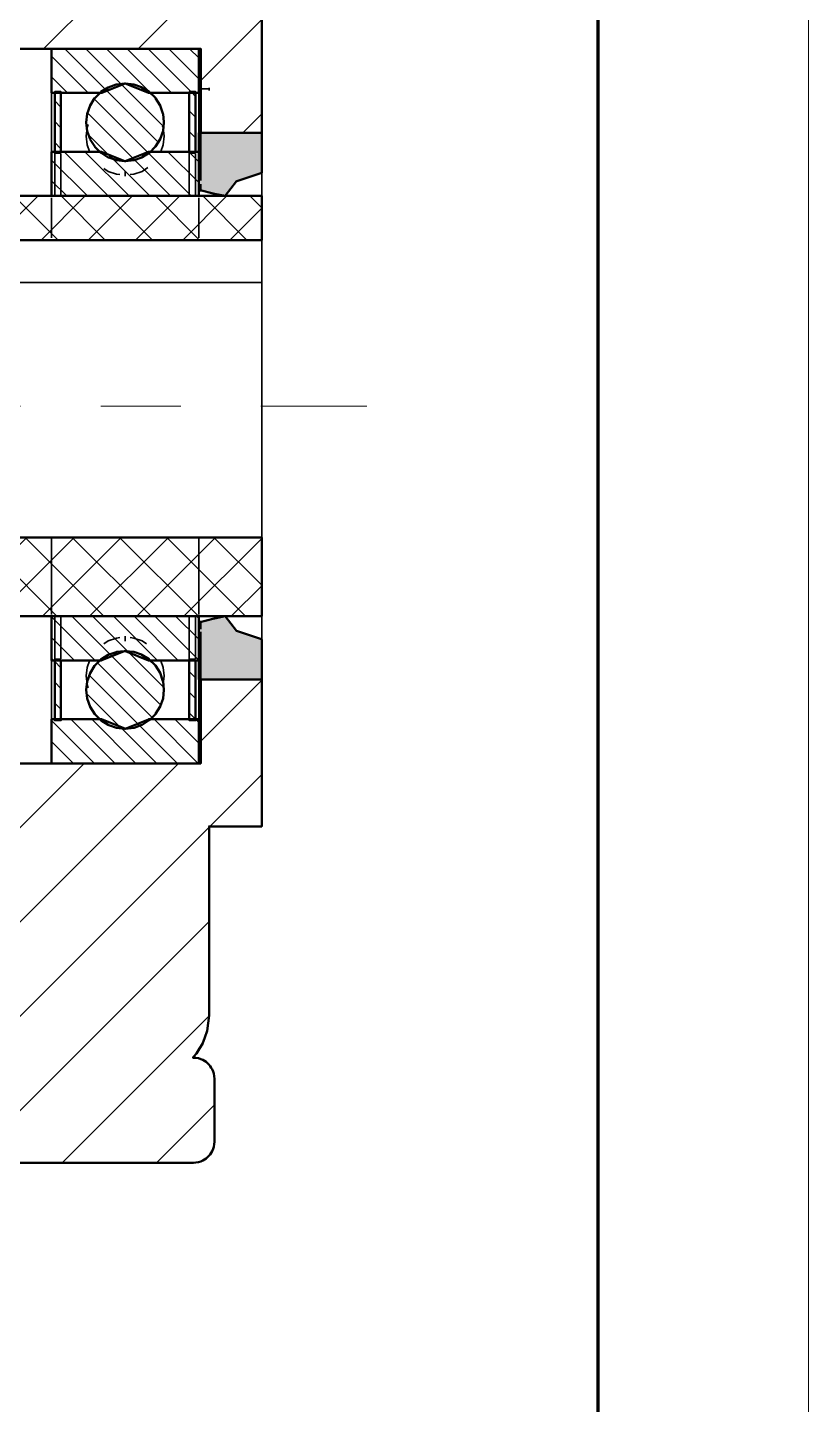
# Model space of a CAD drawing. Header units: millimetres. Extents: x 0 to 420, y 0 to 297.
# Drawn here: x 382.9 to 420, y 148.5 to 214 of the extents above; entities that cross this region are included whole.
import ezdxf

# ---------------------------------------------------------------- set-up
doc = ezdxf.new("R2010")
doc.units = ezdxf.units.MM
doc.header["$LTSCALE"] = 6
doc.linetypes.add('CENTER', pattern=[5.08, 3.175, -0.635, 0.635, -0.635])
for name, color, linetype, lineweight in [('CENTRO', 7, 'CENTER', 18), ('CORTE', 7, 'Continuous', 50), ('COTA', 7, 'Continuous', 18), ('HACHURA', 8, 'Continuous', 13), ('MOLDURA', 7, 'Continuous', 70), ('VISIVEL', 7, 'Continuous', 35)]:
    doc.layers.add(name, color=color, linetype=linetype, lineweight=lineweight)

msp = doc.modelspace()

# ---------------------------------------------------------------- hatches: boundary and pattern name
at = {"layer": 'HACHURA'}
h = msp.add_hatch(dxfattribs=at)
h.set_pattern_fill('ANSI31')
h.paths.add_polyline_path([(366.7755, 160), (390.75, 160), (390.871, 160.015), (390.9925, 160.03), (391.095, 160.0675), (391.197, 160.1055), (391.2735, 160.153), (391.35, 160.2), (391.4035, 160.2465), (391.457, 160.293), (391.5035, 160.3465), (391.55, 160.4), (391.597, 160.4765), (391.6445, 160.553), (391.6825, 160.655), (391.72, 160.7575), (391.735, 160.8785), (391.75, 161), (391.75, 162.4995), (391.75, 164), (391.735, 164.121), (391.72, 164.2425), (391.6825, 164.345), (391.6445, 164.447), (391.597, 164.5235), (391.55, 164.6), (391.5035, 164.6535), (391.457, 164.707), (391.4035, 164.7535), (391.35, 164.8), (391.2735, 164.847), (391.197, 164.8945), (391.095, 164.9325), (390.9925, 164.97), (390.8715, 164.985), (390.75, 165), (390.7395, 165), (390.7265, 165), (390.7605, 165.0395), (390.9, 165.2), (391.0415, 165.429), (391.1835, 165.6585), (391.297, 165.9655), (391.4105, 166.2725), (391.455, 166.636), (391.5, 167), (391.5, 168.891), (391.5, 169.0575), (391.5, 169.3405), (391.5, 169.421), (391.5, 175.0465), (391.5, 175.081), (391.5, 175.1945), (391.5, 175.49), (391.5, 175.532), (391.5, 175.8455), (391.5, 175.9325), (391.5, 175.9685), (391.5, 175.9995), (393.9855, 176.0005), (394, 176.0005), (394, 176.053), (394, 183.0005), (391.572, 183.0005), (391.1, 183.0005), (391.1, 179.0305), (391.1, 179.0005), (391.039, 179.0005), (381, 179.0005), (381, 178.8705), (381, 170.052), (381, 170.0005), (380.8875, 170.0005), (352, 170.0005), (352, 168.5005), (351.968, 168.5005), (343.5, 168.5005), (343.5, 168.3015), (343.5, 168.288), (343.5, 167.857), (343.5, 167), (343.545, 166.6365), (343.5895, 166.2725), (343.6795, 166.0285), (343.6905, 166), (343.703, 165.9655), (343.7035, 165.964), (343.7055, 165.959), (343.8165, 165.6585), (343.829, 165.638), (343.9585, 165.429), (344.0875, 165.2205), (344.0975, 165.2035), (344.2335, 165.046), (344.2395, 165.0395), (344.2735, 165), (343.292, 165), (341.25, 165), (341.129, 164.985), (341.0075, 164.97), (340.905, 164.9325), (340.803, 164.8945), (340.7265, 164.847), (340.65, 164.8), (340.5965, 164.7535), (340.543, 164.707), (340.4965, 164.6535), (340.45, 164.6), (340.403, 164.5235), (340.3555, 164.447), (340.3175, 164.345), (340.28, 164.2425), (340.265, 164.1215), (340.25, 164), (340.25, 162.5005), (340.25, 161), (340.265, 160.879), (340.28, 160.7575), (340.3175, 160.655), (340.3555, 160.553), (340.403, 160.4765), (340.45, 160.4), (340.4965, 160.3465), (340.543, 160.293), (340.5965, 160.2465), (340.65, 160.2), (340.7265, 160.153), (340.803, 160.1055), (340.905, 160.0675), (341.0075, 160.03), (341.1285, 160.015), (341.25, 160), (345.3165, 160), (365.994, 160)])
h.paths.add_polyline_path([(346.5, 231), (346.925, 231), (347.333, 231), (347.454, 231.546), (347.6475, 232.4175), (347.8775, 233.147), (348.146, 233.9985), (348.4385, 234.705), (348.78, 235.5295), (349.1335, 236.208), (349.5455, 237), (349.9565, 237.645), (350.436, 238.398), (350.9015, 239.0045), (351.445, 239.713), (351.962, 240.277), (352.565, 240.935), (353.129, 241.4515), (353.787, 242.055), (354.394, 242.5205), (355.102, 243.064), (355.747, 243.475), (356.5, 243.9545), (357.1785, 244.3075), (357.9705, 244.72), (358.677, 245.0125), (359.5015, 245.354), (360.231, 245.584), (361.0825, 245.8525), (361.829, 246.018), (362.7005, 246.2115), (363.459, 246.311), (364.344, 246.4275), (365.108, 246.461), (366, 246.5), (366.764, 246.4665), (367.656, 246.4275), (368.414, 246.328), (369.2995, 246.2115), (370.046, 246.046), (370.9175, 245.8525), (371.647, 245.6225), (372.4985, 245.354), (373.205, 245.0615), (374.0295, 244.72), (374.708, 244.3665), (375.5, 243.9545), (376.145, 243.5435), (376.898, 243.064), (377.5045, 242.5985), (378.213, 242.055), (378.777, 241.538), (379.435, 240.935), (379.9515, 240.371), (380.555, 239.713), (381.0205, 239.106), (381.564, 238.398), (381.975, 237.753), (382.4545, 237), (382.8075, 236.3215), (383.22, 235.5295), (383.5125, 234.823), (383.854, 233.9985), (384.084, 233.269), (384.3525, 232.4175), (384.518, 231.671), (384.667, 231), (386.3905, 231), (388.5, 231), (388.864, 230.955), (389.2275, 230.9105), (389.5345, 230.797), (389.8415, 230.6835), (390.071, 230.5415), (390.3, 230.4), (390.4605, 230.2605), (390.6215, 230.1215), (390.7605, 229.9605), (390.9, 229.8), (391.0415, 229.571), (391.1835, 229.3415), (391.297, 229.0345), (391.4105, 228.7275), (391.455, 228.3635), (391.5, 228), (391.5, 221.192), (391.5, 219.6965), (391.5, 219.612), (391.5, 219.5875), (391.5, 218.5305), (391.5, 218.2435), (391.5, 216.9535), (391.5, 216.597), (391.5, 216.0005), (393.927, 215.9995), (394, 215.9995), (394, 215.9485), (394, 209.0005), (393.6085, 208.9995), (391.1, 208.9995), (391.1, 212.9705), (391.1, 212.9995), (389.8715, 212.9995), (381, 212.9995), (381, 221.949), (381, 221.9995), (380.9805, 221.9995), (377.7365, 221.9995), (376.6525, 221.9995), (376.8755, 222.4285), (377.076, 222.9125), (377.2765, 223.396), (377.434, 223.895), (377.591, 224.394), (377.7045, 224.9055), (377.8175, 225.416), (377.886, 225.9355), (377.9545, 226.454), (377.977, 226.9775), (378, 227.5), (377.977, 228.023), (377.9545, 228.546), (377.886, 229.065), (377.8175, 229.584), (377.7045, 230.095), (377.591, 230.606), (377.4335, 231.105), (377.2765, 231.604), (377.076, 232.088), (376.8755, 232.5715), (376.634, 233.036), (376.3925, 233.5), (376.111, 233.9415), (375.83, 234.383), (375.511, 234.7985), (375.1925, 235.2135), (374.839, 235.5995), (374.4855, 235.9855), (374.099, 236.339), (373.7135, 236.6925), (373.298, 237.0115), (372.883, 237.33), (372.4415, 237.611), (372, 237.8925), (371.5355, 238.134), (371.0715, 238.3755), (370.5875, 238.576), (370.104, 238.7765), (369.605, 238.934), (369.106, 239.091), (368.5945, 239.2045), (368.084, 239.3175), (367.5645, 239.386), (367.046, 239.4545), (366.5225, 239.477), (366, 239.5), (365.477, 239.477), (364.954, 239.4545), (364.435, 239.386), (363.916, 239.3175), (363.405, 239.2045), (362.894, 239.091), (362.395, 238.9335), (361.896, 238.7765), (361.412, 238.576), (360.9285, 238.3755), (360.464, 238.134), (360, 237.8925), (359.5585, 237.611), (359.117, 237.33), (358.7015, 237.011), (358.2865, 236.6925), (357.9005, 236.339), (357.5145, 235.9855), (357.161, 235.599), (356.8075, 235.2135), (356.4885, 234.798), (356.17, 234.383), (355.889, 233.9415), (355.6075, 233.5), (355.366, 233.0355), (355.1245, 232.5715), (354.924, 232.0875), (354.7235, 231.604), (354.566, 231.105), (354.409, 230.606), (354.2955, 230.0945), (354.1825, 229.584), (354.114, 229.0645), (354.0455, 228.546), (354.023, 228.0225), (354, 227.5), (354.023, 226.977), (354.0455, 226.454), (354.114, 225.935), (354.1825, 225.416), (354.2955, 224.905), (354.409, 224.394), (354.5665, 223.895), (354.7235, 223.396), (354.924, 222.912), (355.1245, 222.4285), (355.347, 222.0005), (355.0325, 221.9995), (352, 221.9995), (352, 223.495), (351.4575, 223.4995), (343.5, 223.4995), (343.5, 223.6505), (343.5, 223.712), (343.5, 223.767), (343.5, 224.143), (343.5, 225.596), (343.5, 225.741), (343.5, 226.9585), (343.5, 226.978), (343.5, 228), (343.545, 228.364), (343.5895, 228.7275), (343.703, 229.0345), (343.8165, 229.3415), (343.9585, 229.571), (344.1, 229.8), (344.2395, 229.9605), (344.3785, 230.1215), (344.5395, 230.2605), (344.7, 230.4), (344.929, 230.5415), (345.1585, 230.6835), (345.4655, 230.797), (345.7725, 230.9105), (346.1365, 230.955)])
h = msp.add_hatch(dxfattribs=at)
h.set_pattern_fill('ANSI37', scale=0.5)
h.paths.add_polyline_path([(394, 206), (393.5375, 206), (375.0005, 206), (375.0005, 206.0695), (374.9995, 210), (374.9655, 210.053), (372.5005, 213.9), (372.4555, 213.9), (369.2495, 213.9), (369.2055, 213.9), (366, 213.9), (365.956, 213.9), (362.7505, 213.9), (362.706, 213.9), (359.5005, 213.9), (359.456, 213.832), (357.0005, 210), (357.0005, 209.9025), (356.9995, 206), (356.537, 206), (338, 206), (338, 205.9355), (338, 203.9), (356.414, 203.9), (356.9995, 203.9), (359.4225, 203.9), (359.4995, 203.9), (362.65, 203.9), (362.7505, 203.9), (365.9, 203.9), (366, 203.9), (369.1495, 203.9), (369.2495, 203.9), (372.3995, 203.9), (372.4995, 203.9), (374.9225, 203.9), (374.9995, 203.9), (393.4145, 203.9), (394, 203.9), (394, 205.9355)])
h.paths.add_polyline_path([(394, 186), (375.463, 186), (375.0005, 186), (374.9995, 182.0975), (374.9995, 182), (372.544, 178.168), (372.5005, 178.1), (369.294, 178.1), (369.2495, 178.1), (366.044, 178.1), (366, 178.1), (362.7945, 178.1), (362.7505, 178.1), (359.5445, 178.1), (359.5005, 178.1), (357.0345, 181.947), (357.0005, 182), (356.9995, 185.9305), (356.9995, 186), (338.4625, 186), (338, 186), (338, 189.659), (338, 189.75), (338.7405, 189.75), (356.9995, 189.75), (357.098, 189.75), (359.4995, 189.75), (359.627, 189.75), (362.7505, 189.75), (362.877, 189.75), (366, 189.75), (366.1265, 189.75), (369.2495, 189.75), (369.3765, 189.75), (372.4995, 189.75), (372.598, 189.75), (374.9995, 189.75), (375.741, 189.75), (394, 189.75), (394, 189.659)])
h = msp.add_hatch(dxfattribs=at)
h.set_pattern_fill('ANSI31', scale=0.22, angle=90)
h.paths.add_polyline_path([(391, 179.0005), (384.0535, 179.0005), (384, 179.0005), (384, 181.084), (384, 181.1005), (386.359, 181.1005), (386.38, 181.1005), (387.49, 180.654), (387.5, 180.6505), (388.6105, 181.0965), (388.62, 181.1005), (390.979, 181.1005), (391, 181.1005), (391, 179.0185)])
h.paths.add_polyline_path([(391, 212.9995), (390.9465, 212.9995), (384, 212.9995), (384, 212.9815), (384, 210.8995), (384.021, 210.8995), (386.38, 210.8995), (386.3895, 210.9035), (387.5, 211.3495), (387.51, 211.346), (388.62, 210.8995), (388.641, 210.8995), (391, 210.8995), (391, 210.916)])
h = msp.add_hatch(dxfattribs=at)
h.set_pattern_fill('ANSI31', scale=0.22, angle=90)
h.paths.add_polyline_path([(387.0895, 211.3035), (387.474, 211.347), (387.4885, 211.3485), (387.497, 211.349), (387.506, 211.349), (387.526, 211.347), (387.9105, 211.3035), (388.275, 211.176), (388.3015, 211.167), (388.64, 210.954), (388.652, 210.9465), (388.938, 210.6605), (388.945, 210.6535), (389.1615, 210.3095), (389.1655, 210.3025), (389.3, 209.918), (389.3025, 209.9115), (389.348, 209.5065), (389.3485, 209.5), (389.303, 209.0945), (389.1675, 208.7035), (388.9485, 208.3525), (388.945, 208.3465), (388.6575, 208.059), (388.652, 208.0535), (388.3095, 207.8385), (388.3015, 207.833), (387.9235, 207.701), (387.9105, 207.6965), (387.526, 207.653), (387.5115, 207.6515), (387.503, 207.651), (387.494, 207.651), (387.474, 207.653), (387.0895, 207.6965), (386.725, 207.824), (386.6985, 207.833), (386.36, 208.046), (386.348, 208.0535), (386.062, 208.3395), (386.055, 208.3465), (385.8385, 208.6905), (385.8345, 208.6975), (385.7, 209.082), (385.6975, 209.0885), (385.652, 209.4935), (385.6515, 209.5), (385.697, 209.9055), (385.8325, 210.2965), (386.0515, 210.6475), (386.055, 210.6535), (386.3425, 210.941), (386.348, 210.9465), (386.6905, 211.1615), (386.6985, 211.167), (387.0765, 211.299)])
h = msp.add_hatch(dxfattribs=at)
h.set_pattern_fill('ANSI31', scale=0.22, angle=90)
h.paths.add_polyline_path([(384.45, 183.9505), (384.45, 181.0815), (384.45, 181.0505), (384.1525, 181.0505), (384.15, 183.925), (384.15, 183.9505)])
h.paths.add_polyline_path([(384.45, 208.0495), (384.45, 208.075), (384.45, 210.9495), (384.15, 210.9495), (384.15, 210.9185), (384.15, 208.0495)])
h = msp.add_hatch(dxfattribs=at)
h.set_pattern_fill('ANSI31', scale=0.22, angle=90)
h.paths.add_polyline_path([(390.85, 183.9505), (390.85, 181.0815), (390.85, 181.0505), (390.5525, 181.0505), (390.55, 183.925), (390.55, 183.9505)])
h.paths.add_polyline_path([(390.85, 208.0495), (390.85, 208.075), (390.85, 210.9495), (390.55, 210.9495), (390.55, 210.9185), (390.55, 208.0495)])
h = msp.add_hatch(color=7, dxfattribs=at)
h.paths.add_polyline_path([(391, 206.2995), (391, 208.9655), (391, 208.9995), (393.97, 208.9995), (394, 208.9995), (394, 207.1185), (394, 207.0995), (392.814, 206.7045), (392.8, 206.6995), (392.2665, 206.008), (392.26, 205.9995), (391.7565, 206.0985), (391.75, 206.0995), (391.0095, 206.297)])
h.paths.add_polyline_path([(391, 185.7005), (391, 185.6735), (391, 183.0005), (391.03, 183.0005), (394, 183.0005), (394, 183.0225), (394, 184.9005), (393.9855, 184.905), (392.8, 185.3005), (392.793, 185.3095), (392.26, 186.0005), (392.2535, 185.999), (391.75, 185.9005), (391.7405, 185.898)])
h = msp.add_hatch(dxfattribs=at)
h.set_pattern_fill('ANSI31', scale=0.22, angle=90)
h.paths.add_polyline_path([(391, 186.0005), (391, 183.9275), (391, 183.9005), (388.6455, 183.9005), (388.62, 183.9005), (387.512, 184.3455), (387.5, 184.3505), (386.3925, 183.9055), (386.38, 183.9005), (384.0255, 183.9005), (384, 183.9005), (384, 185.9775), (384, 186.0005), (390.909, 186.0005)])
h.paths.add_polyline_path([(391, 205.9995), (391, 206.0225), (391, 208.0995), (390.9745, 208.0995), (388.62, 208.0995), (388.6075, 208.0945), (387.5, 207.6495), (387.488, 207.6545), (386.38, 208.0995), (386.3545, 208.0995), (384, 208.0995), (384, 208.0725), (384, 205.9995), (384.091, 205.9995)])
h = msp.add_hatch(dxfattribs=at)
h.set_pattern_fill('ANSI31', scale=0.22, angle=90)
h.paths.add_polyline_path([(387.0895, 184.3035), (387.474, 184.347), (387.4885, 184.3485), (387.497, 184.349), (387.506, 184.349), (387.526, 184.347), (387.9105, 184.3035), (388.275, 184.176), (388.3015, 184.167), (388.64, 183.954), (388.652, 183.9465), (388.938, 183.6605), (388.945, 183.6535), (389.1615, 183.3095), (389.1655, 183.3025), (389.3, 182.918), (389.3025, 182.9115), (389.348, 182.5065), (389.3485, 182.5), (389.303, 182.0945), (389.1675, 181.7035), (388.9485, 181.3525), (388.945, 181.3465), (388.6575, 181.059), (388.652, 181.0535), (388.3095, 180.8385), (388.3015, 180.833), (387.9235, 180.701), (387.9105, 180.6965), (387.526, 180.653), (387.5115, 180.6515), (387.503, 180.651), (387.494, 180.651), (387.474, 180.653), (387.0895, 180.6965), (386.725, 180.824), (386.6985, 180.833), (386.36, 181.046), (386.348, 181.0535), (386.062, 181.3395), (386.055, 181.3465), (385.8385, 181.6905), (385.8345, 181.6975), (385.7, 182.082), (385.6975, 182.0885), (385.652, 182.4935), (385.6515, 182.5), (385.697, 182.9055), (385.8325, 183.2965), (386.0515, 183.6475), (386.055, 183.6535), (386.3425, 183.941), (386.348, 183.9465), (386.6905, 184.1615), (386.6985, 184.167), (387.0765, 184.299)])

# ---------------------------------------------------------------- linework, layer by layer
at = {"layer": 'CENTRO'}
msp.add_line((333, 196), (399, 196), dxfattribs=at)
at = {"layer": 'CORTE'}
for points in [[(394, 215.9485), (394, 209.0005), (393.6085, 208.9995), (391.1, 208.9995), (391.1, 212.9705), (391.1, 212.9995), (389.8715, 212.9995), (381, 212.9995)], [(374.9995, 203.9), (393.4145, 203.9), (394, 203.9), (394, 205.9355), (394, 206), (393.5375, 206), (375.0005, 206)], [(375.741, 189.75), (394, 189.75), (394, 189.659), (394, 186), (375.463, 186)], [(366.7755, 160), (390.75, 160), (390.871, 160.015), (390.9925, 160.03), (391.095, 160.0675), (391.197, 160.1055), (391.2735, 160.153), (391.35, 160.2), (391.4035, 160.2465), (391.457, 160.293), (391.5035, 160.3465), (391.55, 160.4), (391.597, 160.4765), (391.6445, 160.553), (391.6825, 160.655), (391.72, 160.7575), (391.735, 160.8785), (391.75, 161), (391.75, 162.4995), (391.75, 164), (391.735, 164.121), (391.72, 164.2425), (391.6825, 164.345), (391.6445, 164.447), (391.597, 164.5235), (391.55, 164.6), (391.5035, 164.6535), (391.457, 164.707), (391.4035, 164.7535), (391.35, 164.8), (391.2735, 164.847), (391.197, 164.8945), (391.095, 164.9325), (390.9925, 164.97), (390.8715, 164.985), (390.75, 165), (390.7395, 165), (390.7265, 165), (390.7605, 165.0395), (390.9, 165.2), (391.0415, 165.429), (391.1835, 165.6585), (391.297, 165.9655), (391.4105, 166.2725), (391.455, 166.636), (391.5, 167), (391.5, 168.891), (391.5, 169.0575), (391.5, 169.3405), (391.5, 169.421), (391.5, 175.0465), (391.5, 175.081), (391.5, 175.1945), (391.5, 175.49), (391.5, 175.532), (391.5, 175.8455), (391.5, 175.9325), (391.5, 175.9685), (391.5, 175.9995), (393.9855, 176.0005), (394, 176.0005), (394, 176.053), (394, 183.0005), (391.572, 183.0005), (391.1, 183.0005), (391.1, 179.0305), (391.1, 179.0005), (391.039, 179.0005), (381, 179.0005)]]:
    msp.add_lwpolyline(points, dxfattribs=at)
for points in [[(391, 212.9995), (390.9465, 212.9995), (384, 212.9995), (384, 212.9815), (384, 210.8995), (384.021, 210.8995), (386.38, 210.8995), (386.3895, 210.9035), (387.5, 211.3495), (387.51, 211.346), (388.62, 210.8995), (388.641, 210.8995), (391, 210.8995), (391, 210.916)], [(387.0895, 211.3035), (387.474, 211.347), (387.4885, 211.3485), (387.497, 211.349), (387.506, 211.349), (387.526, 211.347), (387.9105, 211.3035), (388.275, 211.176), (388.3015, 211.167), (388.64, 210.954), (388.652, 210.9465), (388.938, 210.6605), (388.945, 210.6535), (389.1615, 210.3095), (389.1655, 210.3025), (389.3, 209.918), (389.3025, 209.9115), (389.348, 209.5065), (389.3485, 209.5), (389.303, 209.0945), (389.1675, 208.7035), (388.9485, 208.3525), (388.945, 208.3465), (388.6575, 208.059), (388.652, 208.0535), (388.3095, 207.8385), (388.3015, 207.833), (387.9235, 207.701), (387.9105, 207.6965), (387.526, 207.653), (387.5115, 207.6515), (387.503, 207.651), (387.494, 207.651), (387.474, 207.653), (387.0895, 207.6965), (386.725, 207.824), (386.6985, 207.833), (386.36, 208.046), (386.348, 208.0535), (386.062, 208.3395), (386.055, 208.3465), (385.8385, 208.6905), (385.8345, 208.6975), (385.7, 209.082), (385.6975, 209.0885), (385.652, 209.4935), (385.6515, 209.5), (385.697, 209.9055), (385.8325, 210.2965), (386.0515, 210.6475), (386.055, 210.6535), (386.3425, 210.941), (386.348, 210.9465), (386.6905, 211.1615), (386.6985, 211.167), (387.0765, 211.299)], [(384.45, 208.0495), (384.45, 208.075), (384.45, 210.9495), (384.15, 210.9495), (384.15, 210.9185), (384.15, 208.0495)], [(390.85, 208.0495), (390.85, 208.075), (390.85, 210.9495), (390.55, 210.9495), (390.55, 210.9185), (390.55, 208.0495)], [(391, 206.2995), (391, 208.9655), (391, 208.9995), (393.97, 208.9995), (394, 208.9995), (394, 207.1185), (394, 207.0995), (392.814, 206.7045), (392.8, 206.6995), (392.2665, 206.008), (392.26, 205.9995), (391.7565, 206.0985), (391.75, 206.0995), (391.0095, 206.297)], [(391, 205.9995), (391, 206.0225), (391, 208.0995), (390.9745, 208.0995), (388.62, 208.0995), (388.6075, 208.0945), (387.5, 207.6495), (387.488, 207.6545), (386.38, 208.0995), (386.3545, 208.0995), (384, 208.0995), (384, 208.0725), (384, 205.9995), (384.091, 205.9995)], [(391, 186.0005), (391, 183.9275), (391, 183.9005), (388.6455, 183.9005), (388.62, 183.9005), (387.512, 184.3455), (387.5, 184.3505), (386.3925, 183.9055), (386.38, 183.9005), (384.0255, 183.9005), (384, 183.9005), (384, 185.9775), (384, 186.0005), (390.909, 186.0005)], [(391, 185.7005), (391, 185.6735), (391, 183.0005), (391.03, 183.0005), (394, 183.0005), (394, 183.0225), (394, 184.9005), (393.9855, 184.905), (392.8, 185.3005), (392.793, 185.3095), (392.26, 186.0005), (392.2535, 185.999), (391.75, 185.9005), (391.7405, 185.898)], [(387.0895, 184.3035), (387.474, 184.347), (387.4885, 184.3485), (387.497, 184.349), (387.506, 184.349), (387.526, 184.347), (387.9105, 184.3035), (388.275, 184.176), (388.3015, 184.167), (388.64, 183.954), (388.652, 183.9465), (388.938, 183.6605), (388.945, 183.6535), (389.1615, 183.3095), (389.1655, 183.3025), (389.3, 182.918), (389.3025, 182.9115), (389.348, 182.5065), (389.3485, 182.5), (389.303, 182.0945), (389.1675, 181.7035), (388.9485, 181.3525), (388.945, 181.3465), (388.6575, 181.059), (388.652, 181.0535), (388.3095, 180.8385), (388.3015, 180.833), (387.9235, 180.701), (387.9105, 180.6965), (387.526, 180.653), (387.5115, 180.6515), (387.503, 180.651), (387.494, 180.651), (387.474, 180.653), (387.0895, 180.6965), (386.725, 180.824), (386.6985, 180.833), (386.36, 181.046), (386.348, 181.0535), (386.062, 181.3395), (386.055, 181.3465), (385.8385, 181.6905), (385.8345, 181.6975), (385.7, 182.082), (385.6975, 182.0885), (385.652, 182.4935), (385.6515, 182.5), (385.697, 182.9055), (385.8325, 183.2965), (386.0515, 183.6475), (386.055, 183.6535), (386.3425, 183.941), (386.348, 183.9465), (386.6905, 184.1615), (386.6985, 184.167), (387.0765, 184.299)], [(384.45, 183.9505), (384.45, 181.0815), (384.45, 181.0505), (384.1525, 181.0505), (384.15, 183.925), (384.15, 183.9505)], [(390.85, 183.9505), (390.85, 181.0815), (390.85, 181.0505), (390.5525, 181.0505), (390.55, 183.925), (390.55, 183.9505)], [(391, 179.0005), (384.0535, 179.0005), (384, 179.0005), (384, 181.084), (384, 181.1005), (386.359, 181.1005), (386.38, 181.1005), (387.49, 180.654), (387.5, 180.6505), (388.6105, 181.0965), (388.62, 181.1005), (390.979, 181.1005), (391, 181.1005), (391, 179.0185)]]:
    msp.add_lwpolyline(points, close=True, dxfattribs=at)
at = {"layer": 'COTA'}
msp.add_lwpolyline([(0, 0), (420, 0), (420, 297), (0, 297)], close=True, dxfattribs=at)
at = {"layer": 'MOLDURA'}
msp.add_lwpolyline([(25, 10), (410, 10), (410, 287), (25, 287)], close=True, dxfattribs=at)
at = {"layer": 'VISIVEL'}
for p, q in [((394, 214.125), (394, 213.32)), ((391.1, 213), (381, 213)), ((391, 213), (384, 213)), ((384, 212.965), (384, 212.855)), ((391, 212.965), (391, 212.855)), ((391.1, 212.935), (391.1, 212.74)), ((394, 213.32), (394, 212.385)), ((384, 212.855), (384, 212.675)), ((384, 212.675), (384, 212.42)), ((384, 212.42), (384, 212.1)), ((391, 212.855), (391, 212.675)), ((391, 212.675), (391, 212.42)), ((391, 212.42), (391, 212.1)), ((391.1, 212.74), (391.1, 212.42)), ((391.1, 212.42), (391.1, 211.975)), ((394, 212.385), (394, 211.32)), ((384, 212.1), (384, 211.705)), ((384, 211.705), (384, 211.245)), ((391, 212.1), (391, 211.705)), ((391, 211.705), (391, 211.245)), ((391.1, 211.975), (391.1, 211.405)), ((384, 211.245), (384, 210.72)), ((386.695, 211.165), (386.345, 210.945)), ((386.38, 210.9), (387.5, 211.35)), ((387.09, 211.305), (386.695, 211.165)), ((387.5, 211.35), (387.09, 211.305)), ((387.5, 211.35), (388.62, 210.9)), ((387.5, 211.35), (387.91, 211.305)), ((387.91, 211.305), (388.305, 211.165)), ((388.305, 211.165), (388.655, 210.945)), ((391, 211.245), (391, 210.72)), ((391.1, 211.405), (391.1, 210.72)), ((391.5, 211.095), (391.13, 211.095)), ((391.5, 211.14), (391.5, 211.055)), ((391.5, 211.02), (391.5, 211.105)), ((394, 211.32), (394, 210.14)), ((384, 210.9), (386.38, 210.9)), ((384, 210.87), (384, 210.775)), ((384, 210.775), (384, 210.615)), ((384, 210.72), (384, 210.135)), ((384, 210.615), (384, 210.39)), ((384, 210.39), (384, 210.11)), ((384.45, 210.95), (384.15, 210.95)), ((384.15, 210.92), (384.15, 210.82)), ((384.15, 210.82), (384.15, 210.665)), ((384.15, 210.665), (384.15, 210.44)), ((384.15, 210.44), (384.15, 210.155)), ((384.45, 210.92), (384.45, 210.82)), ((384.45, 210.82), (384.45, 210.665)), ((384.45, 210.665), (384.45, 210.44)), ((384.45, 210.44), (384.45, 210.155)), ((385.835, 210.305), (385.695, 209.91)), ((386.055, 210.655), (385.835, 210.305)), ((386.345, 210.945), (386.055, 210.655)), ((388.62, 210.9), (391, 210.9)), ((388.655, 210.945), (388.945, 210.655)), ((388.945, 210.655), (389.165, 210.305)), ((389.165, 210.305), (389.305, 209.91)), ((390.85, 210.95), (390.55, 210.95)), ((390.55, 210.92), (390.55, 210.82)), ((390.55, 210.82), (390.55, 210.665)), ((390.55, 210.665), (390.55, 210.44)), ((390.55, 210.44), (390.55, 210.155)), ((390.85, 210.92), (390.85, 210.82)), ((390.85, 210.82), (390.85, 210.665)), ((390.85, 210.665), (390.85, 210.44)), ((390.85, 210.44), (390.85, 210.155)), ((391, 210.87), (391, 210.775)), ((391, 210.775), (391, 210.615)), ((391, 210.72), (391, 210.135)), ((391, 210.615), (391, 210.39)), ((391, 210.39), (391, 210.11)), ((391.1, 210.72), (391.1, 209.925)), ((384, 210.135), (384, 209.485)), ((384, 210.11), (384, 209.765)), ((384, 209.765), (384, 209.365)), ((384.15, 210.155), (384.15, 209.81)), ((384.15, 209.81), (384.15, 209.41)), ((384.45, 210.155), (384.45, 209.81)), ((384.45, 209.81), (384.45, 209.41)), ((385.695, 209.91), (385.65, 209.5)), ((389.305, 209.91), (389.35, 209.5)), ((390.55, 210.155), (390.55, 209.81)), ((390.55, 209.81), (390.55, 209.41)), ((390.85, 210.155), (390.85, 209.81)), ((390.85, 209.81), (390.85, 209.41)), ((391, 210.135), (391, 209.485)), ((391, 210.11), (391, 209.765)), ((391, 209.765), (391, 209.365)), ((391.1, 209.925), (391.1, 209.025)), ((394, 210.14), (394, 208.855)), ((384, 209.485), (384, 208.78)), ((384, 209.365), (384, 208.905)), ((384.15, 209.41), (384.15, 208.945)), ((384.45, 209.41), (384.45, 208.945)), ((385.65, 209.5), (385.695, 209.09)), ((385.695, 209.25), (385.65, 208.84)), ((385.75, 209.405), (385.695, 209.25)), ((385.695, 209.09), (385.835, 208.695)), ((389.305, 209.09), (389.165, 208.695)), ((389.275, 209.33), (389.305, 209.25)), ((389.35, 209.5), (389.305, 209.09)), ((389.305, 209.25), (389.35, 208.84)), ((390.55, 209.41), (390.55, 208.945)), ((390.85, 209.41), (390.85, 208.945)), ((391, 209.485), (391, 208.96)), ((391, 209.365), (391, 208.905)), ((391, 209), (394, 209)), ((394, 209), (391.1, 209)), ((384, 208.905), (384, 208.39)), ((384, 208.78), (384, 208.02)), ((384, 208.39), (384, 207.82)), ((384.15, 208.945), (384.15, 208.43)), ((384.15, 208.43), (384.15, 208.105)), ((384.45, 208.945), (384.45, 208.43)), ((384.45, 208.43), (384.45, 208.105)), ((385.65, 208.84), (385.695, 208.43)), ((385.695, 208.43), (385.805, 208.115)), ((385.835, 208.695), (386.055, 208.345)), ((386.055, 208.345), (386.345, 208.055)), ((388.945, 208.345), (388.655, 208.055)), ((389.165, 208.695), (388.945, 208.345)), ((389.305, 208.43), (389.195, 208.115)), ((389.35, 208.84), (389.305, 208.43)), ((390.55, 208.945), (390.55, 208.43)), ((390.55, 208.43), (390.55, 208.105)), ((390.85, 208.945), (390.85, 208.43)), ((390.85, 208.43), (390.85, 208.105)), ((391, 208.89), (391, 208.97)), ((391, 208.905), (391, 208.39)), ((391, 208.75), (391, 208.89)), ((391, 208.15), (391, 208.89)), ((391, 208.555), (391, 208.75)), ((391, 208.11), (391, 208.75)), ((391, 208.31), (391, 208.555)), ((391, 208.39), (391, 208.065)), ((391.1, 208.95), (391.1, 208.805)), ((391.1, 208.95), (391.1, 208.81)), ((391.1, 208.805), (391.1, 208.555)), ((391.1, 208.8), (391.1, 208.57)), ((391.1, 208.555), (391.1, 208.215)), ((391.1, 208.555), (391.1, 208.235)), ((394, 208.89), (394, 208.97)), ((394, 208.95), (394, 208.805)), ((394, 208.805), (394, 208.93)), ((394, 208.9), (394, 208.555)), ((394, 208.75), (394, 208.89)), ((394, 208.855), (394, 207.47)), ((394, 208.555), (394, 208.805)), ((394, 208.555), (394, 208.77)), ((394, 208.555), (394, 208.75)), ((394, 208.31), (394, 208.555)), ((394, 208.215), (394, 208.555)), ((394, 208.215), (394, 208.51)), ((386.38, 208.1), (384, 208.1)), ((384, 208.075), (384, 207.995)), ((384, 208.02), (384, 207.21)), ((384, 207.995), (384, 207.87)), ((384, 207.87), (384, 207.69)), ((384, 207.82), (384, 207.2)), ((384, 207.69), (384, 207.46)), ((384.45, 208.05), (384.15, 208.05)), ((384.15, 208.025), (384.15, 207.945)), ((384.15, 207.945), (384.15, 207.82)), ((384.15, 207.82), (384.15, 207.64)), ((384.45, 208.025), (384.45, 207.945)), ((384.45, 207.945), (384.45, 207.82)), ((384.45, 207.82), (384.45, 207.64)), ((386.345, 208.055), (386.695, 207.835)), ((387.5, 207.65), (386.38, 208.1)), ((386.695, 207.835), (387.09, 207.695)), ((387.09, 207.695), (387.5, 207.65)), ((388.62, 208.1), (387.5, 207.65)), ((387.91, 207.695), (387.5, 207.65)), ((388.305, 207.835), (387.91, 207.695)), ((388.655, 208.055), (388.305, 207.835)), ((391, 208.1), (388.62, 208.1)), ((390.85, 208.05), (390.55, 208.05)), ((390.55, 208.025), (390.55, 207.945)), ((390.55, 207.945), (390.55, 207.82)), ((390.55, 207.82), (390.55, 207.64)), ((390.85, 208.025), (390.85, 207.945)), ((390.85, 207.945), (390.85, 207.82)), ((390.85, 207.82), (390.85, 207.64)), ((391, 208.085), (391, 208.31)), ((391, 208.31), (391, 208.13)), ((391.1, 208.215), (391.1, 207.78)), ((391.1, 208.21), (391.1, 207.805)), ((391.1, 207.78), (391.1, 207.26)), ((391.1, 207.775), (391.1, 207.285)), ((394, 208.01), (394, 208.31)), ((394, 207.78), (394, 208.215)), ((394, 207.78), (394, 208.155)), ((394, 207.66), (394, 208.01)), ((394, 207.78), (394, 207.355)), ((394, 207.26), (394, 207.78)), ((394, 207.26), (394, 207.71)), ((384, 207.46), (384, 207.18)), ((384, 207.21), (384, 206.35)), ((384, 207.2), (384, 206.535)), ((384, 207.18), (384, 206.85)), ((384.15, 207.64), (384.15, 207.41)), ((384.15, 207.41), (384.15, 207.135)), ((384.15, 207.135), (384.15, 206.805)), ((384.45, 207.64), (384.45, 207.41)), ((384.45, 207.41), (384.45, 207.135)), ((384.45, 207.135), (384.45, 206.805)), ((386.485, 207.305), (386.695, 207.17)), ((386.695, 207.17), (387.09, 207.035)), ((387.09, 207.035), (387.255, 207.015)), ((387.5, 207.18), (387.5, 207.03)), ((387.5, 207.03), (387.5, 206.94)), ((387.91, 207.035), (387.745, 207.015)), ((388.305, 207.17), (387.91, 207.035)), ((388.585, 207.35), (388.305, 207.17)), ((390.55, 207.64), (390.55, 207.41)), ((390.55, 207.41), (390.55, 207.135)), ((390.55, 207.135), (390.55, 206.805)), ((390.85, 207.64), (390.85, 207.41)), ((390.85, 207.41), (390.85, 207.135)), ((390.85, 207.135), (390.85, 206.805)), ((391.1, 207.26), (391.1, 206.735)), ((391.1, 207.255), (391.1, 206.765)), ((394, 207.1), (392.8, 206.7)), ((394, 207.26), (394, 207.66)), ((394, 207.47), (394, 206)), ((394, 206.81), (394, 207.26)), ((394, 206.65), (394, 207.26)), ((394, 207.26), (394, 207.175)), ((394, 207.175), (394, 206.655)), ((384, 206.85), (384, 206.48)), ((384, 206.535), (384, 206)), ((384, 206.48), (384, 206.06)), ((384.15, 206.805), (384.15, 206.435)), ((384.15, 206.435), (384.15, 206.02)), ((384.45, 206.805), (384.45, 206.435)), ((384.45, 206.435), (384.45, 206.02)), ((390.55, 206.805), (390.55, 206.435)), ((390.55, 206.435), (390.55, 206.02)), ((390.85, 206.805), (390.85, 206.435)), ((390.85, 206.435), (390.85, 206.02)), ((391.1, 206.565), (391.1, 206.215)), ((391.1, 206.565), (391.1, 206.225)), ((391.1, 206.555), (391.1, 206.275)), ((392.8, 206.7), (392.26, 206)), ((394, 206.885), (394, 207.005)), ((394, 206.72), (394, 206.885)), ((394, 206.315), (394, 206.81)), ((394, 206.51), (394, 206.72)), ((394, 206.035), (394, 206.65)), ((394, 205.96), (394, 206.65)), ((394, 206.65), (394, 206.555)), ((394, 206.555), (394, 205.965)), ((394, 206.255), (394, 206.51)), ((394, 206), (375, 206)), ((384, 206.35), (384, 205.985)), ((384, 206.06), (384, 205.97)), ((391, 206), (384, 206)), ((384, 205.915), (384, 205.81)), ((384, 205.81), (384, 205.66)), ((391, 206.21), (391, 206.305)), ((391, 206.3), (391.75, 206.1)), ((391, 206.1), (391, 206.21)), ((391, 206.025), (391, 206.1)), ((391, 205.915), (391, 205.81)), ((391, 205.81), (391, 205.66)), ((392.26, 206), (391.75, 206.1)), ((394, 205.775), (394, 206.315)), ((394, 205.955), (394, 206.255)), ((394, 206), (394, 204.45)), ((394, 205.19), (394, 205.96)), ((394, 205.96), (394, 205.85)), ((394, 205.615), (394, 205.955)), ((394, 205.19), (394, 205.85)), ((394, 205.78), (394, 205.705)), ((394, 205.19), (394, 205.775)), ((384, 205.66), (384, 205.47)), ((384, 205.47), (384, 205.24)), ((384, 205.24), (384, 204.97)), ((391, 205.66), (391, 205.47)), ((391, 205.47), (391, 205.24)), ((391, 205.24), (391, 204.97)), ((394, 205.705), (394, 205.615)), ((394, 205.615), (394, 205.51)), ((394, 205.23), (394, 205.615)), ((394, 205.51), (394, 205.395)), ((394, 205.395), (394, 205.27)), ((394, 205.27), (394, 205.135)), ((394, 204.805), (394, 205.23)), ((394, 204.57), (394, 205.19)), ((394, 204.355), (394, 205.19)), ((394, 205.19), (394, 205.075)), ((394, 205.135), (394, 204.99)), ((394, 204.355), (394, 205.075)), ((384, 204.97), (384, 204.66)), ((384, 204.66), (384, 204.315)), ((391, 204.97), (391, 204.66)), ((391, 204.66), (391, 204.315)), ((394, 204.99), (394, 204.83)), ((394, 204.83), (394, 204.66)), ((394, 204.345), (394, 204.805)), ((394, 204.66), (394, 204.48)), ((394, 203.915), (394, 204.57)), ((394, 204.48), (394, 204.29)), ((394, 204.45), (394, 202.84)), ((394, 203.455), (394, 204.42)), ((394, 203.9), (375, 203.9)), ((384, 204.315), (384, 204.01)), ((391, 204.315), (391, 204.01)), ((394, 203.455), (394, 204.355)), ((394, 204.355), (394, 204.23)), ((394, 203.85), (394, 204.345)), ((394, 204.29), (394, 204.09)), ((394, 203.455), (394, 204.23)), ((394, 204.09), (394, 203.88)), ((394, 203.22), (394, 203.915)), ((394, 203.9), (394, 202.975)), ((394, 203.88), (394, 203.66)), ((394, 203.32), (394, 203.85)), ((394, 203.66), (394, 203.43)), ((394, 202.5), (394, 203.455)), ((394, 203.455), (394, 203.325)), ((394, 203.43), (394, 203.195)), ((394, 202.5), (394, 203.325)), ((394, 202.755), (394, 203.32)), ((394, 202.5), (394, 203.22)), ((394, 203.195), (394, 202.945)), ((394, 202.975), (394, 202.155)), ((394, 202.945), (394, 202.69)), ((394, 202.84), (394, 201.175)), ((394, 202.165), (394, 202.755)), ((394, 202.69), (394, 202.43)), ((394, 201.75), (394, 202.5)), ((394, 201.495), (394, 202.5)), ((394, 202.5), (394, 202.36)), ((394, 201.875), (375, 201.875)), ((394, 202.43), (394, 202.155)), ((394, 202.36), (394, 201.5)), ((394, 201.55), (394, 202.165)), ((394, 202.155), (394, 201.875)), ((394, 202.155), (394, 201.88)), ((394, 201.88), (394, 201.59)), ((394, 201.875), (394, 201.795)), ((394, 201.795), (394, 201.71)), ((394, 200.975), (394, 201.75)), ((394, 201.71), (394, 201.615)), ((394, 201.615), (394, 201.52)), ((394, 201.59), (394, 201.3)), ((394, 200.91), (394, 201.55)), ((394, 201.52), (394, 201.415)), ((394, 200.445), (394, 201.495)), ((394, 201.495), (394, 201.35)), ((394, 201.415), (394, 201.3)), ((394, 200.445), (394, 201.35)), ((394, 201.3), (394, 201.18)), ((394, 201.3), (394, 201)), ((394, 201.18), (394, 201.055)), ((394, 201.175), (394, 199.475)), ((394, 201.055), (394, 200.925)), ((394, 201), (394, 200.695)), ((394, 200.18), (394, 200.975)), ((394, 200.925), (394, 200.79)), ((394, 200.25), (394, 200.91)), ((394, 200.79), (394, 200.645)), ((394, 200.695), (394, 200.385)), ((394, 200.645), (394, 200.495)), ((394, 200.495), (394, 200.34)), ((394, 199.365), (394, 200.445)), ((394, 200.445), (394, 200.295)), ((394, 200.385), (394, 200.065)), ((394, 200.34), (394, 200.18)), ((394, 199.365), (394, 200.295)), ((394, 199.57), (394, 200.25)), ((394, 200.18), (394, 200.015)), ((394, 199.365), (394, 200.18)), ((394, 200.065), (394, 199.745)), ((394, 200.015), (394, 199.85)), ((394, 199.85), (394, 199.675)), ((394, 199.745), (394, 199.42)), ((394, 199.675), (394, 199.495)), ((394, 198.875), (394, 199.57)), ((394, 199.495), (394, 199.31)), ((394, 199.475), (394, 197.745)), ((394, 199.42), (394, 199.09)), ((394, 198.535), (394, 199.365)), ((394, 198.255), (394, 199.365)), ((394, 199.365), (394, 199.21)), ((394, 199.31), (394, 199.125)), ((394, 199.21), (394, 198.265)), ((394, 199.125), (394, 198.935)), ((394, 199.09), (394, 198.755)), ((394, 198.935), (394, 198.74)), ((394, 198.165), (394, 198.875)), ((394, 198.755), (394, 198.42)), ((394, 198.74), (394, 198.54)), ((394, 198.54), (394, 198.34)), ((394, 197.695), (394, 198.535)), ((394, 198.42), (394, 198.08)), ((394, 198.34), (394, 198.14)), ((394, 197.135), (394, 198.255)), ((394, 198.255), (394, 198.1)), ((394, 197.45), (394, 198.165)), ((394, 198.14), (394, 197.93)), ((394, 197.135), (394, 198.1)), ((394, 198.08), (394, 197.735)), ((394, 197.93), (394, 197.725)), ((394, 197.745), (394, 196)), ((394, 197.735), (394, 197.39)), ((394, 197.725), (394, 197.51)), ((394, 196.85), (394, 197.695)), ((394, 197.51), (394, 197.3)), ((394, 196.725), (394, 197.45)), ((394, 197.39), (394, 197.045)), ((394, 197.3), (394, 197.085)), ((394, 196), (394, 197.135)), ((394, 197.135), (394, 196.975)), ((394, 197.085), (394, 196.87)), ((394, 197.045), (394, 196.7)), ((394, 196), (394, 196.975)), ((394, 196.87), (394, 196.655)), ((394, 196), (394, 196.85)), ((394, 196), (394, 196.725)), ((394, 196.7), (394, 196.35)), ((394, 196.655), (394, 196.435)), ((394, 196.435), (394, 196.22)), ((394, 196.35), (394, 196)), ((394, 196.22), (394, 196)), ((394, 196), (394, 195.65)), ((394, 196), (394, 195.78)), ((394, 195.15), (394, 196)), ((394, 195.275), (394, 196)), ((394, 196), (394, 194.255)), ((394, 194.865), (394, 196)), ((394, 196), (394, 195.845)), ((394, 194.865), (394, 195.845)), ((394, 195.78), (394, 195.565)), ((394, 195.65), (394, 195.3)), ((394, 195.565), (394, 195.345)), ((394, 195.345), (394, 195.13)), ((394, 195.3), (394, 194.955)), ((394, 194.55), (394, 195.275)), ((394, 194.305), (394, 195.15)), ((394, 195.13), (394, 194.915)), ((394, 194.955), (394, 194.61)), ((394, 194.915), (394, 194.7)), ((394, 194.865), (394, 193.745)), ((394, 194.865), (394, 194.71)), ((394, 193.745), (394, 194.71)), ((394, 194.7), (394, 194.49)), ((394, 194.61), (394, 194.265)), ((394, 193.835), (394, 194.55)), ((394, 194.49), (394, 194.275)), ((394, 193.465), (394, 194.305)), ((394, 194.275), (394, 194.07)), ((394, 194.265), (394, 193.92)), ((394, 194.255), (394, 192.525)), ((394, 194.07), (394, 193.86)), ((394, 193.92), (394, 193.58)), ((394, 193.86), (394, 193.66)), ((394, 193.125), (394, 193.835)), ((394, 192.635), (394, 193.745)), ((394, 193.745), (394, 193.59)), ((394, 193.725), (394, 192.635)), ((394, 193.66), (394, 193.46)), ((394, 192.635), (394, 193.59)), ((394, 193.58), (394, 193.245)), ((394, 192.635), (394, 193.465)), ((394, 193.46), (394, 193.26)), ((394, 193.26), (394, 193.065)), ((394, 193.245), (394, 192.91)), ((394, 192.43), (394, 193.125)), ((394, 193.065), (394, 192.875)), ((394, 192.91), (394, 192.58)), ((394, 192.875), (394, 192.69)), ((394, 192.69), (394, 192.505)), ((394, 191.82), (394, 192.635)), ((394, 191.555), (394, 192.635)), ((394, 192.635), (394, 192.485)), ((394, 192.58), (394, 192.255)), ((394, 192.525), (394, 190.825)), ((394, 192.505), (394, 192.325)), ((394, 191.555), (394, 192.485)), ((394, 191.75), (394, 192.43)), ((394, 192.325), (394, 192.15)), ((394, 192.255), (394, 191.935)), ((394, 192.15), (394, 191.985)), ((394, 191.985), (394, 191.82)), ((394, 191.935), (394, 191.615)), ((394, 191.82), (394, 191.66)), ((394, 191.025), (394, 191.82)), ((394, 191.09), (394, 191.75)), ((394, 191.66), (394, 191.505)), ((394, 191.615), (394, 191.305)), ((394, 190.505), (394, 191.555)), ((394, 191.555), (394, 191.41)), ((394, 191.505), (394, 191.355)), ((394, 190.505), (394, 191.41)), ((394, 191.355), (394, 191.21)), ((394, 191.305), (394, 191)), ((394, 191.21), (394, 191.075)), ((394, 190.45), (394, 191.09)), ((394, 191.075), (394, 190.945)), ((394, 190.25), (394, 191.025)), ((394, 191), (394, 190.7)), ((394, 190.945), (394, 190.82)), ((394, 190.825), (394, 189.16)), ((394, 190.82), (394, 190.7)), ((394, 190.7), (394, 190.41)), ((394, 190.7), (394, 190.585)), ((394, 190.585), (394, 190.48)), ((394, 190.505), (394, 189.475)), ((394, 189.5), (394, 190.505)), ((394, 190.505), (394, 190.365)), ((394, 190.48), (394, 190.385)), ((394, 189.835), (394, 190.45)), ((394, 190.41), (394, 190.12)), ((394, 190.385), (394, 190.29)), ((394, 189.5), (394, 190.365)), ((394, 190.29), (394, 190.205)), ((394, 189.5), (394, 190.25)), ((394, 190.205), (394, 190.125)), ((394, 190.12), (394, 189.845)), ((394, 189.75), (375, 189.75)), ((384, 189.745), (384, 189.405)), ((384, 189.405), (384, 188.93)), ((391, 189.745), (391, 189.405)), ((391, 189.405), (391, 188.93)), ((394, 189.845), (394, 189.57)), ((394, 189.245), (394, 189.835)), ((394, 189.57), (394, 189.31)), ((394, 188.78), (394, 189.5)), ((394, 188.545), (394, 189.5)), ((394, 189.5), (394, 189.365)), ((394, 188.545), (394, 189.365)), ((384, 188.93), (384, 188.48)), ((391, 188.93), (391, 188.48)), ((394, 189.31), (394, 189.055)), ((394, 188.68), (394, 189.245)), ((394, 189.16), (394, 187.55)), ((394, 189.055), (394, 188.805)), ((394, 188.805), (394, 188.57)), ((394, 188.085), (394, 188.78)), ((394, 188.15), (394, 188.68)), ((384, 188.48), (384, 188.065)), ((384, 188.065), (384, 187.685)), ((391, 188.48), (391, 188.065)), ((391, 188.065), (391, 187.685)), ((394, 188.57), (394, 188.34)), ((394, 188.545), (394, 187.58)), ((394, 187.645), (394, 188.545)), ((394, 188.545), (394, 188.42)), ((394, 187.645), (394, 188.42)), ((394, 188.34), (394, 188.12)), ((394, 187.655), (394, 188.15)), ((394, 188.12), (394, 187.91)), ((394, 187.43), (394, 188.085)), ((384, 187.685), (384, 187.34)), ((391, 187.685), (391, 187.34)), ((394, 187.91), (394, 187.71)), ((394, 187.71), (394, 187.52)), ((394, 187.195), (394, 187.655)), ((394, 187.645), (394, 186.81)), ((394, 187.645), (394, 187.53)), ((394, 187.55), (394, 186)), ((394, 186.81), (394, 187.53)), ((394, 187.52), (394, 187.34)), ((394, 186.81), (394, 187.43)), ((384, 187.34), (384, 187.03)), ((384, 187.03), (384, 186.76)), ((384, 186.76), (384, 186.53)), ((391, 187.34), (391, 187.03)), ((391, 187.03), (391, 186.76)), ((391, 186.76), (391, 186.53)), ((394, 187.34), (394, 187.17)), ((394, 186.77), (394, 187.195)), ((394, 187.17), (394, 187.01)), ((394, 187.01), (394, 186.865)), ((394, 186.865), (394, 186.73)), ((394, 186.225), (394, 186.81)), ((394, 186.81), (394, 186.04)), ((394, 186.81), (394, 186.7)), ((394, 186.385), (394, 186.77)), ((394, 186.73), (394, 186.605)), ((384, 186.53), (384, 186.34)), ((384, 186.34), (384, 186.19)), ((384, 186.19), (384, 186.085)), ((391, 186.53), (391, 186.34)), ((391, 186.34), (391, 186.19)), ((391, 186.19), (391, 186.085)), ((394, 186.04), (394, 186.7)), ((394, 186.605), (394, 186.49)), ((394, 186.49), (394, 186.385)), ((394, 186.385), (394, 186.295)), ((394, 186.045), (394, 186.385)), ((394, 186.295), (394, 186.22)), ((394, 185.685), (394, 186.225)), ((394, 186), (375, 186)), ((384, 186.03), (384, 185.94)), ((384, 186.015), (384, 185.65)), ((391, 186), (384, 186)), ((384, 186), (384, 185.465)), ((384, 185.94), (384, 185.52)), ((384, 185.65), (384, 184.79)), ((384, 185.52), (384, 185.15)), ((384, 185.465), (384, 184.8)), ((384.15, 185.98), (384.15, 185.565)), ((384.15, 185.565), (384.15, 185.195)), ((384.45, 185.98), (384.45, 185.565)), ((384.45, 185.565), (384.45, 185.195)), ((390.55, 185.98), (390.55, 185.565)), ((390.55, 185.565), (390.55, 185.195)), ((390.85, 185.98), (390.85, 185.565)), ((390.85, 185.565), (390.85, 185.195)), ((391, 185.9), (391, 185.975)), ((391, 185.7), (391.75, 185.9)), ((391, 185.79), (391, 185.9)), ((391, 185.79), (391, 185.695)), ((391.1, 185.785), (391.1, 185.435)), ((391.1, 185.76), (391.1, 185.39)), ((392.26, 186), (391.75, 185.9)), ((392.8, 185.3), (392.26, 186)), ((394, 185.745), (394, 186.045)), ((394, 185.35), (394, 186.04)), ((394, 186.04), (394, 185.945)), ((394, 186), (394, 184.53)), ((394, 185.35), (394, 185.945)), ((394, 185.49), (394, 185.745)), ((394, 185.19), (394, 185.685)), ((394, 185.28), (394, 185.49)), ((384, 185.15), (384, 184.82)), ((384, 184.82), (384, 184.54)), ((384, 184.8), (384, 184.18)), ((384, 184.79), (384, 183.98)), ((384.15, 185.195), (384.15, 184.865)), ((384.15, 184.865), (384.15, 184.59)), ((384.45, 185.195), (384.45, 184.865)), ((384.45, 184.865), (384.45, 184.59)), ((386.695, 184.83), (386.485, 184.695)), ((387.09, 184.965), (386.695, 184.83)), ((387.255, 184.985), (387.09, 184.965)), ((387.5, 185.06), (387.5, 184.97)), ((387.5, 184.97), (387.5, 184.82)), ((387.745, 184.985), (387.91, 184.965)), ((387.91, 184.965), (388.305, 184.83)), ((388.305, 184.83), (388.515, 184.695)), ((390.55, 185.195), (390.55, 184.865)), ((390.55, 184.865), (390.55, 184.59)), ((390.85, 185.195), (390.85, 184.865)), ((390.85, 184.865), (390.85, 184.59)), ((391.1, 185.265), (391.1, 184.74)), ((391.1, 185.265), (391.1, 184.775)), ((394, 184.9), (392.8, 185.3)), ((394, 184.74), (394, 185.35)), ((394, 185.35), (394, 185.265)), ((394, 185.115), (394, 185.28)), ((394, 184.74), (394, 185.265)), ((394, 184.74), (394, 185.19)), ((394, 184.995), (394, 185.115)), ((384, 184.54), (384, 184.31)), ((384, 184.31), (384, 184.13)), ((384, 184.18), (384, 183.61)), ((384, 184.13), (384, 184.005)), ((384.15, 184.59), (384.15, 184.36)), ((384.15, 184.36), (384.15, 184.18)), ((384.15, 184.18), (384.15, 184.055)), ((384.45, 184.59), (384.45, 184.36)), ((384.45, 184.36), (384.45, 184.18)), ((384.45, 184.18), (384.45, 184.055)), ((386.695, 184.165), (386.345, 183.945)), ((387.5, 184.35), (386.38, 183.9)), ((387.09, 184.305), (386.695, 184.165)), ((387.5, 184.35), (387.09, 184.305)), ((388.62, 183.9), (387.5, 184.35)), ((387.5, 184.35), (387.91, 184.305)), ((387.91, 184.305), (388.305, 184.165)), ((388.305, 184.165), (388.655, 183.945)), ((390.55, 184.59), (390.55, 184.36)), ((390.55, 184.36), (390.55, 184.18)), ((390.55, 184.18), (390.55, 184.055)), ((390.85, 184.59), (390.85, 184.36)), ((390.85, 184.36), (390.85, 184.18)), ((390.85, 184.18), (390.85, 184.055)), ((391.1, 184.74), (391.1, 184.22)), ((391.1, 184.735), (391.1, 184.245)), ((391.1, 184.22), (391.1, 183.785)), ((391.1, 184.215), (391.1, 183.89)), ((394, 184.34), (394, 184.74)), ((394, 184.22), (394, 184.74)), ((394, 184.22), (394, 184.67)), ((394, 184.22), (394, 184.645)), ((394, 183.145), (394, 184.53)), ((394, 183.99), (394, 184.34)), ((394, 183.785), (394, 184.22)), ((394, 183.785), (394, 184.16)), ((384, 184.005), (384, 183.925)), ((384, 183.98), (384, 183.22)), ((386.38, 183.9), (384, 183.9)), ((384, 183.61), (384, 183.095)), ((384.15, 184.055), (384.15, 183.975)), ((384.45, 183.95), (384.15, 183.95)), ((384.15, 183.895), (384.15, 183.57)), ((384.15, 183.57), (384.15, 183.055)), ((384.45, 184.055), (384.45, 183.975)), ((384.45, 183.895), (384.45, 183.57)), ((384.45, 183.57), (384.45, 183.055)), ((385.695, 183.57), (385.65, 183.16)), ((385.805, 183.885), (385.695, 183.57)), ((386.055, 183.655), (385.835, 183.305)), ((386.345, 183.945), (386.055, 183.655)), ((391, 183.9), (388.62, 183.9)), ((388.655, 183.945), (388.945, 183.655)), ((388.945, 183.655), (389.165, 183.305)), ((389.195, 183.885), (389.305, 183.57)), ((389.305, 183.57), (389.35, 183.16)), ((390.55, 184.055), (390.55, 183.975)), ((390.85, 183.95), (390.55, 183.95)), ((390.55, 183.895), (390.55, 183.57)), ((390.55, 183.57), (390.55, 183.055)), ((390.85, 184.055), (390.85, 183.975)), ((390.85, 183.895), (390.85, 183.57)), ((390.85, 183.57), (390.85, 183.055)), ((391, 183.935), (391, 183.61)), ((391, 183.69), (391, 183.915)), ((391, 183.91), (391, 183.445)), ((391, 183), (391, 183.905)), ((391, 183.89), (391, 183.25)), ((391, 183.85), (391, 183.11)), ((391, 183.445), (391, 183.69)), ((391, 183.61), (391, 183.095)), ((391, 183.25), (391, 183.445)), ((391.1, 183.785), (391.1, 183.445)), ((391.1, 183.78), (391.1, 183.46)), ((391.1, 183.445), (391.1, 183.195)), ((391.1, 183.44), (391.1, 183.21)), ((394, 183.69), (394, 183.99)), ((394, 183.345), (394, 183.785)), ((394, 183.445), (394, 183.785)), ((394, 183.445), (394, 183.735)), ((394, 183.445), (394, 183.69)), ((394, 183.25), (394, 183.445)), ((394, 183.1), (394, 183.445)), ((394, 183.195), (394, 183.445)), ((384, 183.22), (384, 182.515)), ((384, 183.095), (384, 182.635)), ((384.15, 183.055), (384.15, 182.59)), ((384.45, 183.055), (384.45, 182.59)), ((385.65, 183.16), (385.695, 182.75)), ((385.695, 182.91), (385.65, 182.5)), ((385.835, 183.305), (385.695, 182.91)), ((389.165, 183.305), (389.305, 182.91)), ((389.35, 183.16), (389.305, 182.75)), ((389.305, 182.91), (389.35, 182.5)), ((390.55, 183.055), (390.55, 182.59)), ((390.85, 183.055), (390.85, 182.59)), ((391, 183.11), (391, 183.25)), ((391, 183.03), (391, 183.11)), ((391, 183.095), (391, 182.635)), ((391, 183.04), (391, 182.515)), ((391, 183), (394, 183)), ((391.1, 183.195), (391.1, 183.05)), ((391.1, 183.195), (391.1, 183.06)), ((391.1, 182.95), (391.1, 183.05)), ((394, 183), (391.1, 183)), ((391.1, 182.975), (391.1, 182.075)), ((394, 183.195), (394, 183.41)), ((394, 183.11), (394, 183.25)), ((394, 183.05), (394, 183.195)), ((394, 183.05), (394, 183.175)), ((394, 183.145), (394, 181.86)), ((394, 183.03), (394, 183.11)), ((384, 182.635), (384, 182.235)), ((384, 182.515), (384, 181.865)), ((384, 182.235), (384, 181.89)), ((384.15, 182.59), (384.15, 182.19)), ((384.15, 182.19), (384.15, 181.845)), ((384.45, 182.59), (384.45, 182.19)), ((384.45, 182.19), (384.45, 181.845)), ((385.65, 182.5), (385.695, 182.09)), ((385.695, 182.75), (385.75, 182.595)), ((389.305, 182.75), (389.275, 182.67)), ((389.35, 182.5), (389.305, 182.09)), ((390.55, 182.59), (390.55, 182.19)), ((390.55, 182.19), (390.55, 181.845)), ((390.85, 182.59), (390.85, 182.19)), ((390.85, 182.19), (390.85, 181.845)), ((391, 182.635), (391, 182.235)), ((391, 182.515), (391, 181.865)), ((391, 182.235), (391, 181.89)), ((384, 181.89), (384, 181.61)), ((384, 181.865), (384, 181.28)), ((384, 181.61), (384, 181.385)), ((384.15, 181.845), (384.15, 181.56)), ((384.15, 181.56), (384.15, 181.335)), ((384.45, 181.845), (384.45, 181.56)), ((384.45, 181.56), (384.45, 181.335)), ((385.695, 182.09), (385.835, 181.695)), ((385.835, 181.695), (386.055, 181.345)), ((389.165, 181.695), (388.945, 181.345)), ((389.305, 182.09), (389.165, 181.695)), ((390.55, 181.845), (390.55, 181.56)), ((390.55, 181.56), (390.55, 181.335)), ((390.85, 181.845), (390.85, 181.56)), ((390.85, 181.56), (390.85, 181.335)), ((391, 181.89), (391, 181.61)), ((391, 181.865), (391, 181.28)), ((391, 181.61), (391, 181.385)), ((391.1, 182.075), (391.1, 181.28)), ((394, 181.86), (394, 180.68)), ((384, 181.385), (384, 181.225)), ((384, 181.28), (384, 180.755)), ((384, 181.225), (384, 181.13)), ((384, 181.1), (386.38, 181.1)), ((384.15, 181.335), (384.15, 181.18)), ((384.15, 181.18), (384.15, 181.08)), ((384.45, 181.05), (384.15, 181.05)), ((384.45, 181.335), (384.45, 181.18)), ((384.45, 181.18), (384.45, 181.08)), ((386.055, 181.345), (386.345, 181.055)), ((386.345, 181.055), (386.695, 180.835)), ((386.38, 181.1), (387.5, 180.65)), ((386.695, 180.835), (387.09, 180.695)), ((387.5, 180.65), (388.62, 181.1)), ((388.305, 180.835), (387.91, 180.695)), ((388.655, 181.055), (388.305, 180.835)), ((388.62, 181.1), (391, 181.1)), ((388.945, 181.345), (388.655, 181.055)), ((390.55, 181.335), (390.55, 181.18)), ((390.55, 181.18), (390.55, 181.08)), ((390.85, 181.05), (390.55, 181.05)), ((390.85, 181.335), (390.85, 181.18)), ((390.85, 181.18), (390.85, 181.08)), ((391, 181.385), (391, 181.225)), ((391, 181.28), (391, 180.755)), ((391, 181.225), (391, 181.13)), ((391.1, 181.28), (391.1, 180.595)), ((384, 180.755), (384, 180.295)), ((384, 180.295), (384, 179.9)), ((387.09, 180.695), (387.5, 180.65)), ((387.91, 180.695), (387.5, 180.65)), ((391, 180.755), (391, 180.295)), ((391, 180.295), (391, 179.9)), ((391.1, 180.595), (391.1, 180.025)), ((394, 180.68), (394, 179.615)), ((384, 179.9), (384, 179.58)), ((384, 179.58), (384, 179.325)), ((391, 179.9), (391, 179.58)), ((391, 179.58), (391, 179.325)), ((391.1, 180.025), (391.1, 179.58)), ((391.1, 179.58), (391.1, 179.26)), ((394, 179.615), (394, 178.68)), ((391.1, 179), (381, 179)), ((384, 179.325), (384, 179.145)), ((384, 179.145), (384, 179.035)), ((391, 179), (384, 179)), ((391, 179.325), (391, 179.145)), ((391, 179.145), (391, 179.035)), ((391.1, 179.26), (391.1, 179.065)), ((394, 178.68), (394, 177.875)), ((394, 177.875), (394, 177.205)), ((394, 177.205), (394, 176.68)), ((394, 176.68), (394, 176.305)), ((394, 176.305), (394, 176.075)), ((391.5, 169.425), (391.5, 176.045)), ((394, 176), (391.5, 176)), ((391.5, 169.435), (391.5, 175.99)), ((394, 176.075), (394, 176)), ((391.5, 167), (391.455, 166.635)), ((391.41, 166.27), (391.315, 166.01)), ((390.9, 165.2), (390.785, 165.065)), ((391.04, 165.43), (391.185, 165.66)), ((390.83, 164.99), (390.75, 165)), ((391.275, 164.845), (391.195, 164.895)), ((391.55, 164.6), (391.595, 164.525)), ((391.72, 164.245), (391.73, 164.16)), ((391.75, 162.5), (391.75, 164)), ((391.645, 160.555), (391.595, 160.475)), ((391.75, 161), (391.74, 160.92)), ((390.75, 160), (366.83, 160)), ((366.83, 160), (384.47, 160)), ((384.85, 160), (384.47, 160)), ((389.515, 160), (384.85, 160)), ((385.165, 160), (385.275, 160)), ((385.285, 160), (385.175, 160)), ((385.285, 160), (385.485, 160)), ((385.285, 160), (385.47, 160)), ((385.485, 160), (385.3, 160)), ((385.485, 160), (385.34, 160)), ((385.63, 160), (385.485, 160)), ((385.485, 160), (385.725, 160)), ((385.745, 160), (385.505, 160)), ((385.55, 160), (385.88, 160)), ((385.745, 160), (385.63, 160)), ((386.07, 160), (385.745, 160)), ((385.745, 160), (386.07, 160)), ((385.745, 160), (386.045, 160)), ((386.07, 160), (385.77, 160)), ((386.35, 160), (386.07, 160)), ((386.07, 160), (386.41, 160)), ((386.435, 160), (386.1, 160)), ((390.75, 160), (386.215, 160)), ((386.435, 160), (386.265, 160)), ((386.435, 160), (386.355, 160)), ((386.63, 160), (386.435, 160)), ((386.765, 160), (386.435, 160)), ((386.435, 160), (386.805, 160)), ((386.835, 160), (386.465, 160)), ((387.175, 160), (386.57, 160)), ((386.63, 160), (386.745, 160)), ((386.835, 160), (386.745, 160)), ((386.835, 160), (387.22, 160)), ((387.25, 160), (386.865, 160)), ((387.25, 160), (387.175, 160)), ((387.665, 160), (387.25, 160)), ((387.25, 160), (387.635, 160)), ((387.665, 160), (387.28, 160)), ((387.665, 160), (387.38, 160)), ((387.79, 160), (387.665, 160)), ((388.065, 160), (387.665, 160)), ((387.665, 160), (388.035, 160)), ((388.065, 160), (387.695, 160)), ((387.79, 160), (387.955, 160)), ((388.065, 160), (387.955, 160)), ((388.43, 160), (388.065, 160)), ((388.065, 160), (388.4, 160)), ((388.43, 160), (388.09, 160)), ((388.755, 160), (388.43, 160)), ((388.43, 160), (388.73, 160)), ((388.755, 160), (388.455, 160)), ((389, 160), (388.755, 160)), ((388.755, 160), (388.995, 160)), ((389.015, 160), (388.775, 160)), ((389.005, 160), (389.115, 160)), ((389.015, 160), (389.215, 160)), ((389.015, 160), (389.2, 160)), ((389.215, 160), (389.03, 160)), ((389.305, 160), (389.215, 160)), ((389.215, 160), (389.325, 160)), ((389.335, 160), (389.225, 160)), ((390.4, 160), (389.515, 160)), ((390.75, 160), (390.4, 160)), ((390.91, 160.02), (390.995, 160.03)), ((391.35, 160.2), (391.275, 160.155))]:
    msp.add_line(p, q, dxfattribs=at)

doc.saveas('drawing.dxf')
